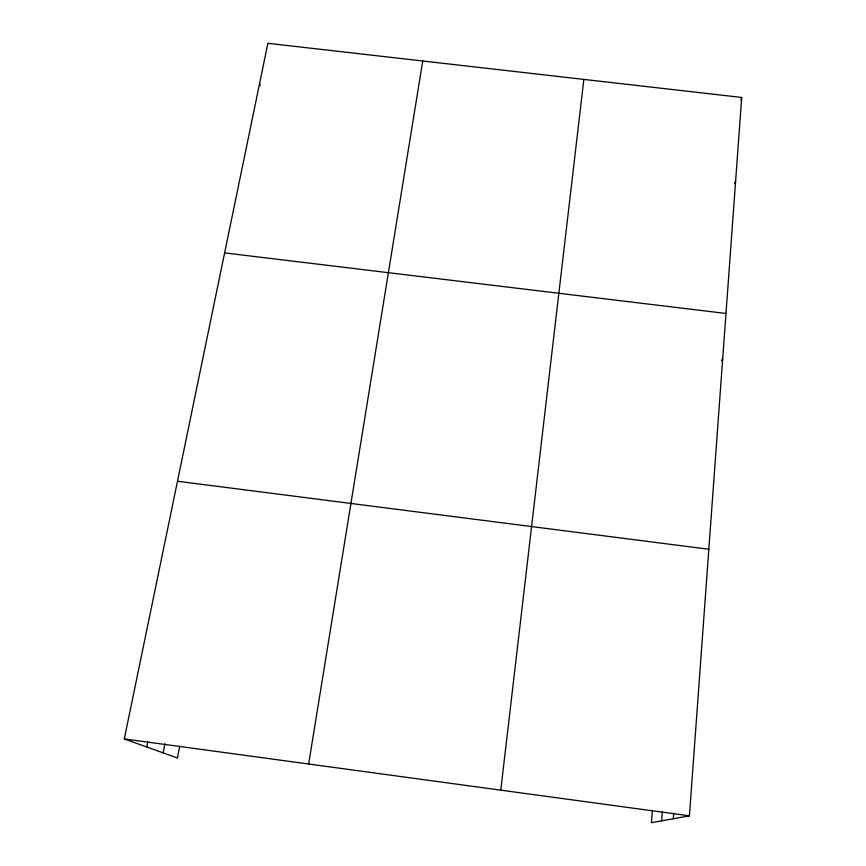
<?xml version="1.0" encoding="UTF-8"?>
<svg xmlns="http://www.w3.org/2000/svg" width="866" height="866" viewBox="0 0 866 866"><rect width="100%" height="100%" fill="white"/><g stroke="black" fill="none" stroke-linecap="round" stroke-linejoin="round"><path stroke-width="1.3" d="M652.401 810.587L651.416 822.7L689.423 815.826L741.707 97.447L267.886 43.3L124.293 738.925L177.433 758.031L179.706 746.265M673.304 818.738L673.705 813.38M661.613 820.849L662.349 811.485M500.775 790.16L583.846 79.412M308.642 764.007L422.749 60.999M163.133 752.89L164.919 743.807M146.787 747.012L147.837 741.826M740.831 99.785L741.707 97.447M734.628 183.311L735.635 180.875M721.54 360.613L722.709 358.427M224.619 252.894L725.989 313.47M177.487 481.247L708.821 549.25M124.293 738.925L689.423 815.826M259.627 83.342L260.222 85.712"/></g></svg>
